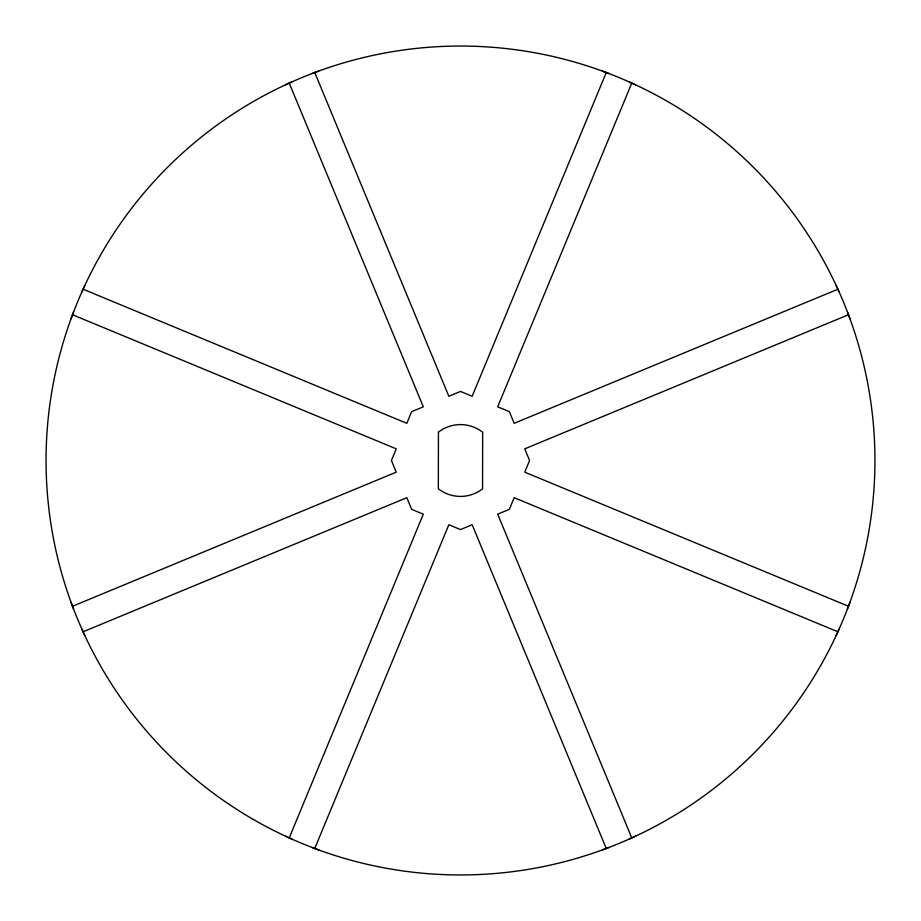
<?xml version="1.0" encoding="UTF-8"?>
<svg xmlns="http://www.w3.org/2000/svg" width="921" height="921" viewBox="0 0 921 921"><rect width="100%" height="100%" fill="white"/><g stroke="black" fill="none" stroke-linecap="round" stroke-linejoin="round"><path stroke-width="1.38" d="M71.044 318.747L73.576 311.977M847.424 609.023L849.956 602.253M289.229 837.891L423.315 514.171L411.652 509.348L406.829 497.685L83.109 631.771M606.248 72.54L472.162 396.249L460.5 391.425L448.838 396.249L314.752 72.54M314.752 848.46L448.838 524.751L460.5 529.575L472.162 524.751L606.248 848.46M631.771 83.109L497.685 406.829L509.348 411.652L514.171 423.315L837.891 289.229M81.877 291.922L84.882 285.349M836.118 635.651L839.123 629.078M285.349 84.882L291.922 81.877M629.078 839.123L635.651 836.118M72.54 606.248L396.249 472.162L391.425 460.5L396.249 448.838L72.54 314.752M848.46 314.752L524.751 448.838L529.575 460.5L524.751 472.162L848.46 606.248M311.977 73.576L318.747 71.044M602.253 849.956L609.023 847.424M602.253 71.044L609.023 73.576M311.977 847.424L318.747 849.956M83.109 289.229L406.829 423.315L411.652 411.652L423.315 406.829L289.229 83.109M837.891 631.771L514.171 497.685L509.348 509.348L497.685 514.171L631.771 837.891M629.078 81.877L635.651 84.882M285.349 836.118L291.922 839.123M836.118 285.349L839.123 291.922M81.877 629.078L84.882 635.651M847.424 311.977L849.956 318.747M71.044 602.253L73.576 609.023M438.442 432.156L438.338 488.763A35.919 35.919 0 0 0 482.558 488.844L482.662 432.237A35.919 35.919 0 0 0 438.442 432.156M253.275 819.425A414.45 414.45 0 0 0 874.95 460.5A414.45 414.45 0 0 0 253.275 101.575A414.45 414.45 0 0 0 253.275 819.425"/></g></svg>
